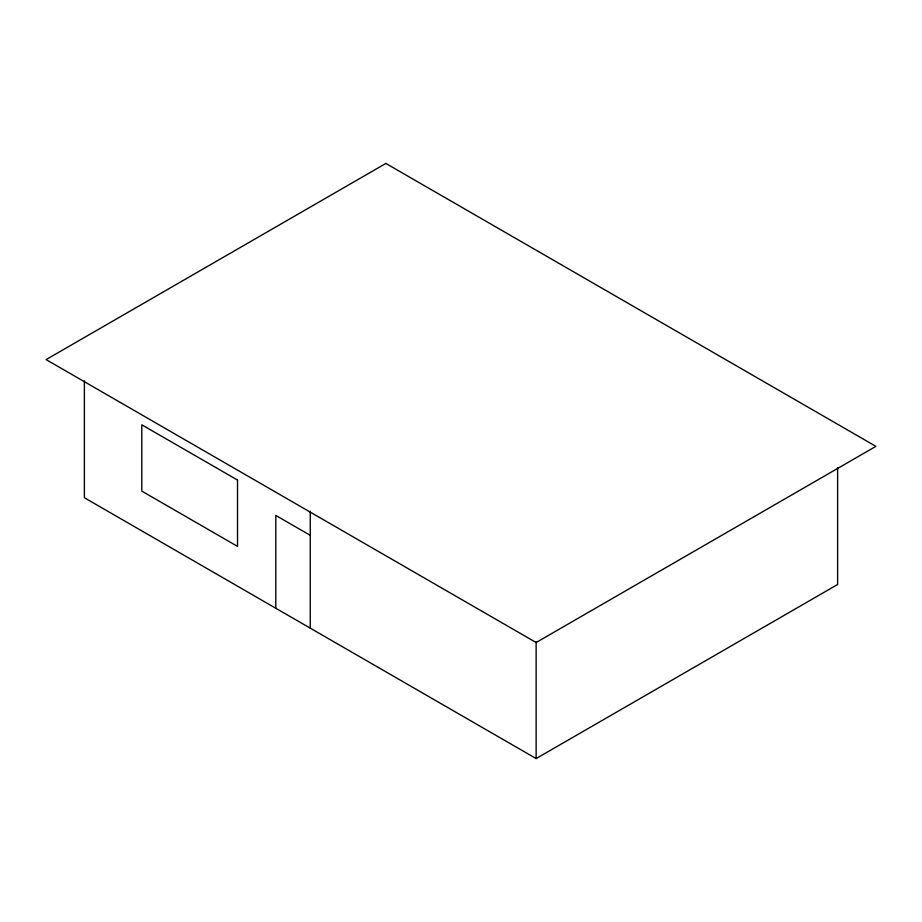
<?xml version="1.0" encoding="UTF-8"?>
<svg xmlns="http://www.w3.org/2000/svg" width="922" height="922" viewBox="0 0 922 922"><rect width="100%" height="100%" fill="white"/><g stroke="black" fill="none" stroke-linecap="round" stroke-linejoin="round"><path stroke-width="1.38" d="M84.386 380.809L84.386 497.742L536.131 758.564L837.614 584.502L837.614 467.569M310.253 535.325L275.805 515.433L275.805 608.266M536.131 641.631L536.131 758.564M310.253 511.226L310.253 628.159M385.869 163.436L46.1 359.603L536.131 642.519L875.9 446.352L385.869 163.436M237.519 480.062L141.804 424.812L141.804 491.115L237.519 546.377L237.519 480.062"/></g></svg>
